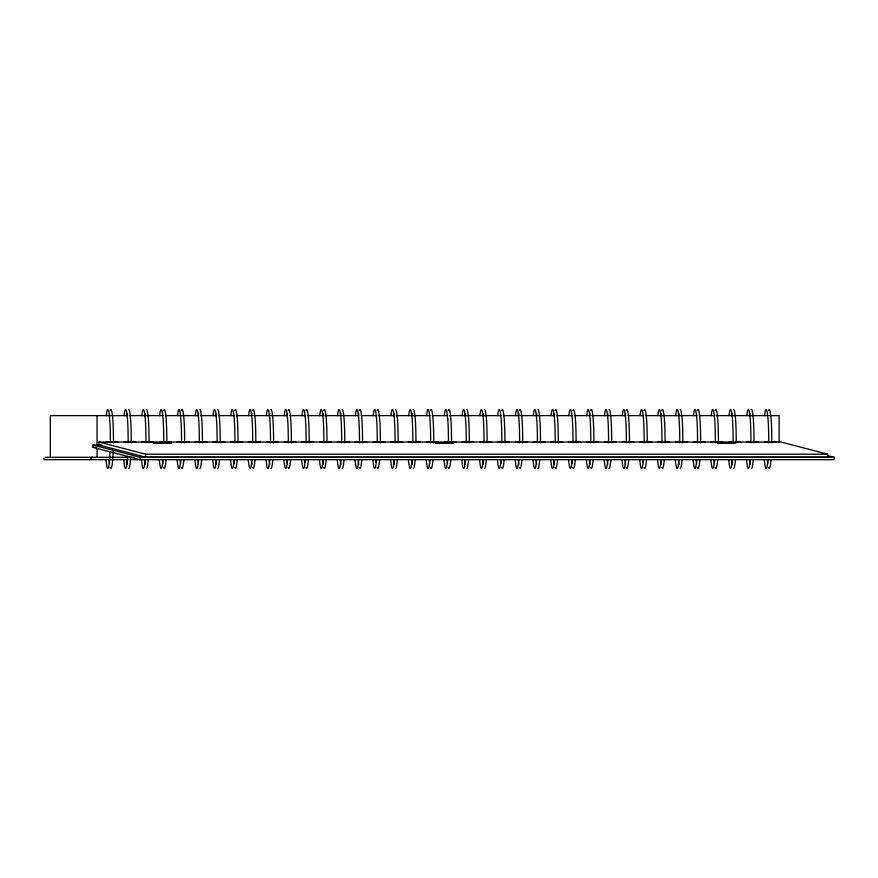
<?xml version="1.0" encoding="UTF-8"?>
<svg xmlns="http://www.w3.org/2000/svg" width="878" height="878" viewBox="0 0 878 878"><rect width="100%" height="100%" fill="white"/><g stroke="black" fill="none" stroke-linecap="round" stroke-linejoin="round"><path stroke-width="1.32" d="M92.958 445.003L140.162 457.295L140.162 459.677L92.947 447.385L92.958 445.003L101.628 445.003M163.264 442.029L98.896 442.029L98.885 445.003L145.572 457.164L827.647 457.164L827.658 454.189L780.97 442.029L771.378 442.029M145.572 457.164L145.583 454.189L98.896 442.029M827.548 455.594L834.1 457.295L834.1 459.677L129.966 459.677M91.125 457.295L91.125 459.677M43.944 458.162L43.9 459.677L128.144 459.677M776.328 442.369L764.475 442.369L776.13 442.369M127.442 415.623L50.353 415.623L50.353 457.295M129.242 415.623L145.243 415.623M146.615 415.623L163.034 415.623M165.404 415.623L198.615 415.623M200.414 415.623L216.416 415.623M218.82 415.623L234.206 415.623M236.621 415.623L251.997 415.623M253.786 415.623L269.787 415.623M271.17 415.623L287.589 415.623M290.036 415.623L305.379 415.623M307.838 415.623L323.17 415.623M324.959 415.623L358.762 415.623M361.253 415.623L376.552 415.623M378.341 415.623L394.343 415.623M396.132 415.623L429.935 415.623M432.13 415.623L447.681 415.623M449.514 415.623L501.108 415.623M503.632 415.623L518.898 415.623M520.687 415.623L554.512 415.623M557.014 415.623L572.313 415.623M574.805 415.623L590.115 415.623M591.86 415.623L625.729 415.623M628.187 415.623L643.53 415.623M645.978 415.623L696.945 415.623M699.36 415.623L714.758 415.623M716.415 415.623L768.173 415.623M769.786 415.623L779.126 415.623L779.126 442.512M165.997 442.029L216.679 442.029M219.423 442.029L287.896 442.029M290.64 442.029L341.312 442.029M344.055 442.029L359.124 442.029M361.857 442.029L412.539 442.029M415.272 442.029L430.341 442.029M433.084 442.029L483.756 442.029M486.5 442.029L537.171 442.029M539.915 442.029L554.973 442.029M557.717 442.029L608.388 442.029M611.132 442.029L626.201 442.029M628.933 442.029L661.803 442.029M664.547 442.029L679.616 442.029M682.349 442.029L697.417 442.029M700.161 442.029L733.031 442.029M735.764 442.029L750.833 442.029M753.576 442.029L768.645 442.029M92.947 447.385L95.691 447.385M145.583 454.189L827.658 454.189M45.173 457.295L127.892 457.295M129.922 457.295L134.027 457.295M140.162 457.295L834.1 457.295M97.052 415.623L97.052 445.201M97.052 447.89L97.052 457.295M91.158 458.162A1.174 1.163 0 0 1 92.289 457.306M444.301 415.634A29.446 2.568 -90 0 1 447.143 413.494A29.446 2.568 -90 0 1 448.406 442.841M447.67 459.82A29.446 2.568 -90 0 1 444.048 459.82M448.274 410.553A29.446 2.568 -90 0 1 451.49 442.841M450.754 459.82A29.446 2.568 -90 0 1 448.274 467.447M447.517 463.496A29.446 2.568 -90 0 1 447.121 459.82M426.499 415.634A29.446 2.568 -90 0 1 429.353 413.494A29.446 2.568 -90 0 1 430.615 442.841M429.88 459.82A29.446 2.568 -90 0 1 426.247 459.82M430.483 410.553A29.446 2.568 -90 0 1 433.688 442.841M432.964 459.82A29.446 2.568 -90 0 1 430.483 467.447M429.726 463.496A29.446 2.568 -90 0 1 429.331 459.82M462.091 415.634A29.446 2.568 -90 0 1 464.934 413.494A29.446 2.568 -90 0 1 466.196 442.841M465.472 459.82A29.446 2.568 -90 0 1 461.839 459.82M466.734 409.554A29.446 2.568 -90 0 1 469.28 442.841M468.545 459.82A29.446 2.568 -90 0 1 466.734 468.446M465.45 464.506A29.446 2.568 -90 0 1 464.923 459.82M465.175 415.634A29.446 2.568 -90 0 1 465.45 413.494M711.191 415.634A29.446 2.568 -90 0 1 714.044 413.494A29.446 2.568 -90 0 1 715.307 442.841M714.571 459.82A29.446 2.568 -90 0 1 710.939 459.82M715.175 410.553A29.446 2.568 -90 0 1 718.38 442.841M717.655 459.82A29.446 2.568 -90 0 1 715.175 467.447M714.418 463.496A29.446 2.568 -90 0 1 714.023 459.82M408.709 415.634A29.446 2.568 -90 0 1 411.552 413.494A29.446 2.568 -90 0 1 412.814 442.841M412.089 459.82A29.446 2.568 -90 0 1 408.457 459.82M413.351 409.554A29.446 2.568 -90 0 1 415.898 442.841M415.173 459.82A29.446 2.568 -90 0 1 413.351 468.446M412.067 464.506A29.446 2.568 -90 0 1 411.541 459.82M411.793 415.634A29.446 2.568 -90 0 1 412.067 413.494M586.647 415.634A29.446 2.568 -90 0 1 589.489 413.494A29.446 2.568 -90 0 1 590.751 442.841M590.016 459.82A29.446 2.568 -90 0 1 586.394 459.82M590.62 410.553A29.446 2.568 -90 0 1 593.835 442.841M593.1 459.82A29.446 2.568 -90 0 1 590.62 467.447M590.005 464.506A29.446 2.568 -90 0 1 589.467 459.82M589.72 415.634A29.446 2.568 -90 0 1 590.005 413.494M764.573 415.634A29.446 2.568 -90 0 1 767.416 413.494A29.446 2.568 -90 0 1 768.678 442.841M767.954 459.82A29.446 2.568 -90 0 1 764.321 459.82M768.557 410.553A29.446 2.568 -90 0 1 771.762 442.841M771.038 459.82A29.446 2.568 -90 0 1 768.557 467.447M767.789 463.496A29.446 2.568 -90 0 1 767.405 459.82M248.573 415.634A29.446 2.568 -90 0 1 251.415 413.494A29.446 2.568 -90 0 1 252.677 442.841M251.942 459.82A29.446 2.568 -90 0 1 248.32 459.82M252.546 410.553A29.446 2.568 -90 0 1 255.761 442.841M255.026 459.82A29.446 2.568 -90 0 1 252.546 467.447M251.931 464.506A29.446 2.568 -90 0 1 251.404 459.82M251.657 415.634A29.446 2.568 -90 0 1 251.931 413.494M127.661 456.308A29.446 2.568 90 0 1 123.765 459.82M124.017 415.634A29.446 2.568 90 0 1 126.86 413.494A29.446 2.568 90 0 1 128.122 442.841M128.66 409.554A29.446 2.568 -90 0 1 131.206 442.841M130.657 457.537A29.446 2.568 -90 0 1 128.66 468.446M127.376 464.506A29.446 2.568 -90 0 1 126.849 459.82M127.101 415.634A29.446 2.568 -90 0 1 127.376 413.494M145.188 459.82A29.446 2.568 90 0 1 141.556 459.82M141.808 415.634A29.446 2.568 90 0 1 144.65 413.494A29.446 2.568 90 0 1 145.913 442.841M146.45 409.554A29.446 2.568 -90 0 1 148.997 442.841M148.272 459.82A29.446 2.568 -90 0 1 146.45 468.446M145.166 464.506A29.446 2.568 -90 0 1 144.64 459.82M144.892 415.634A29.446 2.568 -90 0 1 145.166 413.494M390.919 415.634A29.446 2.568 -90 0 1 393.761 413.494A29.446 2.568 -90 0 1 395.023 442.841M394.299 459.82A29.446 2.568 -90 0 1 390.666 459.82M395.561 409.554A29.446 2.568 -90 0 1 398.107 442.841M397.372 459.82A29.446 2.568 -90 0 1 395.561 468.446M394.277 464.506A29.446 2.568 -90 0 1 393.75 459.82M394.002 415.634A29.446 2.568 -90 0 1 394.277 413.494M551.055 415.634A29.446 2.568 -90 0 1 553.897 413.494A29.446 2.568 -90 0 1 555.159 442.841M554.435 459.82A29.446 2.568 -90 0 1 550.802 459.82M555.039 410.553A29.446 2.568 -90 0 1 558.243 442.841M557.519 459.82A29.446 2.568 -90 0 1 555.039 467.447M554.413 464.506A29.446 2.568 -90 0 1 553.886 459.82M554.139 415.634A29.446 2.568 -90 0 1 554.413 413.494M162.979 459.82A29.446 2.568 90 0 1 159.346 459.82M159.598 415.634A29.446 2.568 90 0 1 162.452 413.494A29.446 2.568 90 0 1 163.714 442.841M163.582 410.553A29.446 2.568 -90 0 1 166.787 442.841M166.063 459.82A29.446 2.568 -90 0 1 163.582 467.447M162.825 463.496A29.446 2.568 -90 0 1 162.43 459.82M622.228 415.634A29.446 2.568 -90 0 1 625.07 413.494A29.446 2.568 -90 0 1 626.332 442.841M625.608 459.82A29.446 2.568 -90 0 1 621.975 459.82M626.212 410.553A29.446 2.568 -90 0 1 629.416 442.841M628.692 459.82A29.446 2.568 -90 0 1 626.212 467.447M625.586 464.506A29.446 2.568 -90 0 1 625.059 459.82M625.312 415.634A29.446 2.568 -90 0 1 625.586 413.494M212.981 415.634A29.446 2.568 -90 0 1 215.834 413.494A29.446 2.568 -90 0 1 217.085 442.841M216.361 459.82A29.446 2.568 -90 0 1 212.728 459.82M217.623 409.554A29.446 2.568 -90 0 1 220.169 442.841M219.445 459.82A29.446 2.568 -90 0 1 217.623 468.446M216.339 464.506A29.446 2.568 -90 0 1 215.812 459.82M216.065 415.634A29.446 2.568 -90 0 1 216.339 413.494M230.771 415.634A29.446 2.568 -90 0 1 233.625 413.494A29.446 2.568 -90 0 1 234.887 442.841M234.152 459.82A29.446 2.568 -90 0 1 230.519 459.82M234.755 410.553A29.446 2.568 -90 0 1 237.971 442.841M237.236 459.82A29.446 2.568 -90 0 1 234.755 467.447M233.998 463.496A29.446 2.568 -90 0 1 233.603 459.82M373.128 415.634A29.446 2.568 -90 0 1 375.971 413.494A29.446 2.568 -90 0 1 377.233 442.841M376.497 459.82A29.446 2.568 -90 0 1 372.876 459.82M377.101 410.553A29.446 2.568 -90 0 1 380.317 442.841M379.581 459.82A29.446 2.568 -90 0 1 377.101 467.447M376.201 462.366A29.446 2.568 -90 0 1 375.949 459.82M497.672 415.634A29.446 2.568 -90 0 1 500.526 413.494A29.446 2.568 -90 0 1 501.788 442.841M501.053 459.82A29.446 2.568 -90 0 1 497.42 459.82M501.656 410.553A29.446 2.568 -90 0 1 504.861 442.841M504.137 459.82A29.446 2.568 -90 0 1 501.656 467.447M500.899 463.496A29.446 2.568 -90 0 1 500.504 459.82M693.4 415.634A29.446 2.568 -90 0 1 696.243 413.494A29.446 2.568 -90 0 1 697.505 442.841M696.781 459.82A29.446 2.568 -90 0 1 693.148 459.82M697.384 410.553A29.446 2.568 -90 0 1 700.589 442.841M699.865 459.82A29.446 2.568 -90 0 1 697.384 467.447M696.616 463.496A29.446 2.568 -90 0 1 696.232 459.82M110.112 451.457A29.446 2.568 90 0 1 105.975 459.82M106.227 415.634A29.446 2.568 90 0 1 109.07 413.494A29.446 2.568 90 0 1 110.332 442.841M110.2 410.553A29.446 2.568 -90 0 1 113.416 442.841M113.196 451.457A29.446 2.568 -90 0 1 110.2 467.447M109.443 463.496A29.446 2.568 -90 0 1 109.048 459.82M675.61 415.634A29.446 2.568 -90 0 1 678.453 413.494A29.446 2.568 -90 0 1 679.715 442.841M678.99 459.82A29.446 2.568 -90 0 1 675.358 459.82M680.252 409.554A29.446 2.568 -90 0 1 682.799 442.841M682.063 459.82A29.446 2.568 -90 0 1 680.252 468.446M678.968 464.506A29.446 2.568 -90 0 1 678.442 459.82M678.694 415.634A29.446 2.568 -90 0 1 678.968 413.494M355.327 415.634A29.446 2.568 -90 0 1 358.18 413.494A29.446 2.568 -90 0 1 359.442 442.841M358.707 459.82A29.446 2.568 -90 0 1 355.074 459.82M359.311 410.553A29.446 2.568 -90 0 1 362.515 442.841M361.791 459.82A29.446 2.568 -90 0 1 359.311 467.447M358.696 464.506A29.446 2.568 -90 0 1 358.158 459.82M358.411 415.634A29.446 2.568 -90 0 1 358.696 413.494M177.4 415.634A29.446 2.568 -90 0 1 180.242 413.494A29.446 2.568 -90 0 1 181.505 442.841M180.769 459.82A29.446 2.568 -90 0 1 177.147 459.82M181.373 410.553A29.446 2.568 -90 0 1 184.589 442.841M183.853 459.82A29.446 2.568 -90 0 1 181.373 467.447M180.616 463.496A29.446 2.568 -90 0 1 180.231 459.82M337.536 415.634A29.446 2.568 -90 0 1 340.379 413.494A29.446 2.568 -90 0 1 341.641 442.841M340.916 459.82A29.446 2.568 -90 0 1 337.284 459.82M342.179 409.554A29.446 2.568 -90 0 1 344.725 442.841M344 459.82A29.446 2.568 -90 0 1 342.179 468.446M340.894 464.506A29.446 2.568 -90 0 1 340.368 459.82M340.62 415.634A29.446 2.568 -90 0 1 340.894 413.494M604.437 415.634A29.446 2.568 -90 0 1 607.28 413.494A29.446 2.568 -90 0 1 608.542 442.841M607.817 459.82A29.446 2.568 -90 0 1 604.185 459.82M609.08 409.554A29.446 2.568 -90 0 1 611.626 442.841M610.89 459.82A29.446 2.568 -90 0 1 609.08 468.446M607.795 464.506A29.446 2.568 -90 0 1 607.269 459.82M607.521 415.634A29.446 2.568 -90 0 1 607.795 413.494M266.363 415.634A29.446 2.568 -90 0 1 269.206 413.494A29.446 2.568 -90 0 1 270.468 442.841M269.744 459.82A29.446 2.568 -90 0 1 266.111 459.82M271.006 409.554A29.446 2.568 -90 0 1 273.552 442.841M272.828 459.82A29.446 2.568 -90 0 1 271.006 468.446M269.722 464.506A29.446 2.568 -90 0 1 269.195 459.82M269.447 415.634A29.446 2.568 -90 0 1 269.722 413.494M319.746 415.634A29.446 2.568 -90 0 1 322.588 413.494A29.446 2.568 -90 0 1 323.85 442.841M323.126 459.82A29.446 2.568 -90 0 1 319.493 459.82M323.719 410.553A29.446 2.568 -90 0 1 326.934 442.841M326.199 459.82A29.446 2.568 -90 0 1 323.719 467.447M323.104 464.506A29.446 2.568 -90 0 1 322.577 459.82M322.83 415.634A29.446 2.568 -90 0 1 323.104 413.494M479.882 415.634A29.446 2.568 -90 0 1 482.724 413.494A29.446 2.568 -90 0 1 483.987 442.841M483.262 459.82A29.446 2.568 -90 0 1 479.629 459.82M484.524 409.554A29.446 2.568 -90 0 1 487.07 442.841M486.346 459.82A29.446 2.568 -90 0 1 484.524 468.446M483.24 464.506A29.446 2.568 -90 0 1 482.713 459.82M482.966 415.634A29.446 2.568 -90 0 1 483.24 413.494M515.474 415.634A29.446 2.568 -90 0 1 518.316 413.494A29.446 2.568 -90 0 1 519.578 442.841M518.843 459.82A29.446 2.568 -90 0 1 515.221 459.82M519.447 410.553A29.446 2.568 -90 0 1 522.662 442.841M521.927 459.82A29.446 2.568 -90 0 1 519.447 467.447M518.832 464.506A29.446 2.568 -90 0 1 518.294 459.82M518.547 415.634A29.446 2.568 -90 0 1 518.832 413.494M533.264 415.634A29.446 2.568 -90 0 1 536.107 413.494A29.446 2.568 -90 0 1 537.369 442.841M536.645 459.82A29.446 2.568 -90 0 1 533.012 459.82M537.907 409.554A29.446 2.568 -90 0 1 540.453 442.841M539.718 459.82A29.446 2.568 -90 0 1 537.907 468.446M536.623 464.506A29.446 2.568 -90 0 1 536.096 459.82M536.348 415.634A29.446 2.568 -90 0 1 536.623 413.494M640.018 415.634A29.446 2.568 -90 0 1 642.872 413.494A29.446 2.568 -90 0 1 644.134 442.841M643.398 459.82A29.446 2.568 -90 0 1 639.766 459.82M644.002 410.553A29.446 2.568 -90 0 1 647.207 442.841M646.482 459.82A29.446 2.568 -90 0 1 644.002 467.447M643.102 462.366A29.446 2.568 -90 0 1 642.85 459.82M301.944 415.634A29.446 2.568 -90 0 1 304.798 413.494A29.446 2.568 -90 0 1 306.06 442.841M305.324 459.82A29.446 2.568 -90 0 1 301.692 459.82M305.928 410.553A29.446 2.568 -90 0 1 309.144 442.841M308.408 459.82A29.446 2.568 -90 0 1 305.928 467.447M305.028 462.366A29.446 2.568 -90 0 1 304.776 459.82M657.82 415.634A29.446 2.568 -90 0 1 660.662 413.494A29.446 2.568 -90 0 1 661.924 442.841M661.189 459.82A29.446 2.568 -90 0 1 657.567 459.82M661.792 410.553A29.446 2.568 -90 0 1 665.008 442.841M664.273 459.82A29.446 2.568 -90 0 1 661.792 467.447M661.178 464.506A29.446 2.568 -90 0 1 660.64 459.82M660.893 415.634A29.446 2.568 -90 0 1 661.178 413.494M195.19 415.634A29.446 2.568 -90 0 1 198.033 413.494A29.446 2.568 -90 0 1 199.295 442.841M198.571 459.82A29.446 2.568 -90 0 1 194.938 459.82M199.833 409.554A29.446 2.568 -90 0 1 202.379 442.841M201.655 459.82A29.446 2.568 -90 0 1 199.833 468.446M198.549 464.506A29.446 2.568 -90 0 1 198.022 459.82M198.274 415.634A29.446 2.568 -90 0 1 198.549 413.494M284.154 415.634A29.446 2.568 -90 0 1 287.007 413.494A29.446 2.568 -90 0 1 288.258 442.841M287.534 459.82A29.446 2.568 -90 0 1 283.901 459.82M288.138 410.553A29.446 2.568 -90 0 1 291.342 442.841M290.618 459.82A29.446 2.568 -90 0 1 288.138 467.447M287.512 464.506A29.446 2.568 -90 0 1 286.985 459.82M287.238 415.634A29.446 2.568 -90 0 1 287.512 413.494M568.845 415.634A29.446 2.568 -90 0 1 571.699 413.494A29.446 2.568 -90 0 1 572.961 442.841M572.226 459.82A29.446 2.568 -90 0 1 568.593 459.82M572.829 410.553A29.446 2.568 -90 0 1 576.034 442.841M575.309 459.82A29.446 2.568 -90 0 1 572.829 467.447M572.072 463.496A29.446 2.568 -90 0 1 571.677 459.82M746.783 415.634A29.446 2.568 -90 0 1 749.625 413.494A29.446 2.568 -90 0 1 750.888 442.841M750.163 459.82A29.446 2.568 -90 0 1 746.53 459.82M751.425 409.554A29.446 2.568 -90 0 1 753.972 442.841M753.236 459.82A29.446 2.568 -90 0 1 751.425 468.446M750.141 464.506A29.446 2.568 -90 0 1 749.614 459.82M749.867 415.634A29.446 2.568 -90 0 1 750.141 413.494M728.992 415.634A29.446 2.568 -90 0 1 731.835 413.494A29.446 2.568 -90 0 1 733.097 442.841M732.362 459.82A29.446 2.568 -90 0 1 728.74 459.82M733.635 409.554A29.446 2.568 -90 0 1 736.181 442.841M735.446 459.82A29.446 2.568 -90 0 1 733.635 468.446M732.351 464.506A29.446 2.568 -90 0 1 731.813 459.82M732.065 415.634A29.446 2.568 -90 0 1 732.351 413.494M106.183 442.336L117.981 442.369L106.183 442.336M123.985 442.336L135.772 442.369L123.985 442.336M141.775 442.336L153.562 442.369L141.775 442.336M153.815 443.127L171.506 443.181L153.815 443.127M159.566 442.336L171.364 442.369L159.566 442.336M177.356 442.336L189.154 442.369L177.356 442.336M195.157 442.336L206.945 442.369L195.157 442.336M212.948 442.336L224.735 442.369L212.948 442.336M230.738 442.336L242.537 442.369L230.738 442.336M248.529 442.336L260.327 442.369L248.529 442.336M266.33 442.336L278.117 442.369L266.33 442.336M284.121 442.336L295.919 442.369L284.121 442.336M301.911 442.336L313.709 442.369L301.911 442.336M319.702 442.336L331.5 442.369L319.702 442.336M337.503 442.336L349.29 442.369L337.503 442.336M355.294 442.336L367.092 442.369L355.294 442.336M373.084 442.336L384.882 442.369L373.084 442.336M390.875 442.336L402.673 442.369L390.875 442.336M408.676 442.336L420.463 442.369L408.676 442.336M426.467 442.336L438.265 442.369L426.467 442.336M435.543 443.127L453.235 443.181L435.543 443.127M444.257 442.336L456.055 442.369L444.257 442.336M462.047 442.336L473.846 442.369L462.047 442.336M479.849 442.336L491.636 442.369L479.849 442.336M497.639 442.336L509.438 442.369L497.639 442.336M515.43 442.336L527.228 442.369L515.43 442.336M533.22 442.336L545.019 442.369L533.22 442.336M551.022 442.336L562.809 442.369L551.022 442.336M568.812 442.336L580.61 442.369L568.812 442.336M586.603 442.336L598.401 442.369L586.603 442.336M604.393 442.336L616.191 442.369L604.393 442.336M622.195 442.336L633.982 442.369L622.195 442.336M639.985 442.336L651.783 442.369L639.985 442.336M657.776 442.336L669.574 442.369L657.776 442.336M675.577 442.336L687.364 442.369L675.577 442.336M693.368 442.336L705.155 442.369L693.368 442.336M711.158 442.336L722.956 442.369L711.158 442.336M717.271 443.127L734.963 443.181L717.271 443.127M728.949 442.336L740.747 442.369L728.949 442.336M746.75 442.336L758.537 442.369L746.75 442.336"/></g></svg>
